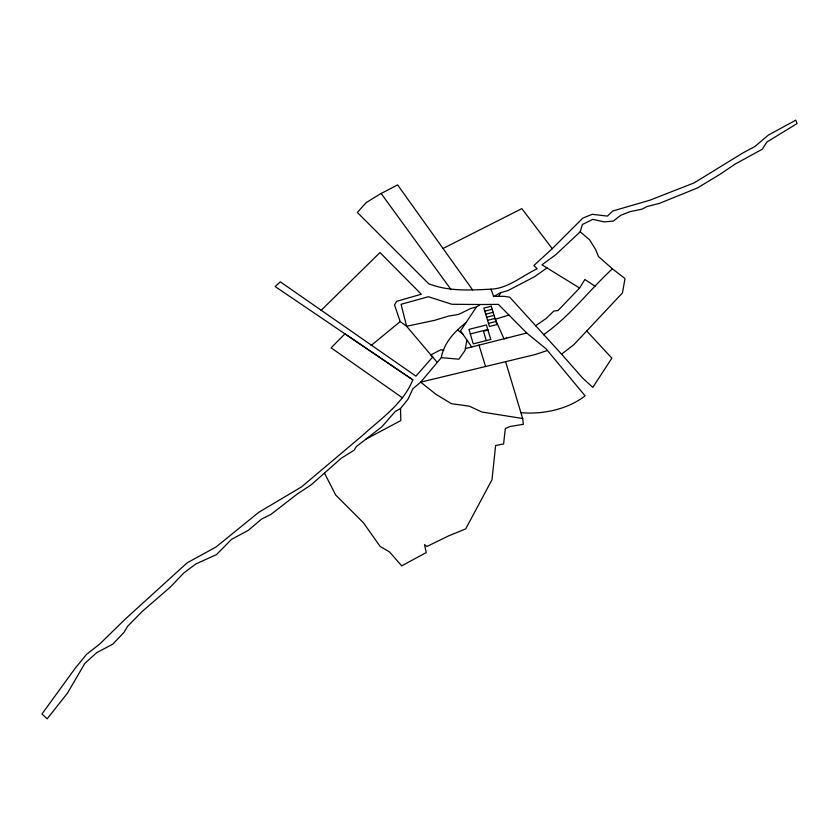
<?xml version="1.0" encoding="UTF-8"?>
<svg xmlns="http://www.w3.org/2000/svg" width="839" height="839" viewBox="0 0 839 839"><rect width="100%" height="100%" fill="white"/><g stroke="black" fill="none" stroke-linecap="round" stroke-linejoin="round"><path stroke-width="1.26" d="M321.096 310.388L379.994 252.539L421.304 294.248L396.595 301.327L394.561 304.997L400.161 321.578L406.621 326.256L432.672 357.026L415.945 376.145L280.331 281.831L275.171 286.55L412.83 379.857C403.223 403.653 380.686 418.913 362.28 435.651L301.505 486.914L258.611 512.409L216.126 546.934L187.107 562.864L125.179 619.182L99.684 644.069L86.69 654.252L75.416 667.98L41.95 713.979L47.152 718.834L67.477 693.119L84.781 663.45L96.705 652.648L112.762 644.205L123.941 632.438L127.622 626.314L142.19 611.463L170.527 586.901L183.699 573.058L195.833 563.965L216.493 554.579L231.543 539.362L248.302 530.321L261.59 519.079L270.955 514.38L297.331 493.982L311.059 484.921L341.232 458.23L354.068 450.27L356.344 446.589L381.934 426.726L395.211 411.509L400.518 408.478L407.964 399.301L412.84 388.761L420.685 382.154L441.293 357.645L458.87 359.197L465.005 350.492L466.883 340.005M441.293 357.645C444.062 342.627 454.434 331.688 466.065 322.575M595.113 286.193L584.856 279.502L579.602 288.039L541.963 264.83L555.817 254.668L580.179 231.826L582.392 224.485L592.785 219.388L604.437 221.895L613.372 221.066L620.608 215.371L629.806 211.711L642.087 209.121L646.942 206.551L659.265 203.437L697.429 187.957L720.271 174.155L735.142 164.077L762.211 149.258L766.951 141.98L797.05 123.574L795.781 120.166L768.272 135.163L754.869 146.552L742.557 153.138L694.063 182.923L649.512 200.322L612.722 211.008L607.394 216.105L592.187 214.302L582.748 218.171L552.251 248.68L533.908 265.481L537.149 268.816C522.036 275.832 508.34 288.417 491.035 289.161C470.06 290.21 448.708 291.563 428.729 283.76L357.341 212.445L366.056 202.723L379.752 194.208L397.623 184.916L472.598 289.885M498.859 296.345L500.684 292.633L507.805 290.651L534.422 276.765L547.049 267.914M520.914 412.662C542.655 414.665 567.73 409.401 585.098 395.851L545.979 348.741L526.714 333.02L498.387 304.379L480.16 304.526L476.353 307.105L460.559 330.839L471.696 346.968M494.15 296.366L504.155 296.335L509.734 297.195L561.585 354.194L573.813 344.724L622.465 292.916L625.013 278.558L612.376 268.816L598.501 256.556L595.606 249.508L589.513 239.702L580.179 231.826M579.602 288.039L558.029 310.514L553.813 311.049L546.137 318.474L535.46 325.857M612.376 268.816C589.009 290.462 569.744 316.481 543.441 334.74M371.174 345.479L400.161 321.578M500.684 292.633L493.678 296.639L491.035 289.161M365.919 439.154L400.843 420.57L400.518 408.478M443.023 248.48L521.858 208.628L552.251 248.68M547.437 350.471L535.366 354.498L420.685 382.154L435.944 394.309L451.403 403.685L469.389 406.191L481.838 412.012L522.666 418.514L523.358 424.314L509.913 426.516L505.33 428.53L503.599 443.915L495.629 445.53L491.979 479.74L465.708 528.906L449.012 535.702L426.936 546.462L424.513 544.679L426.264 552.565L401.703 565.853L389.642 552.062L380.088 546.388L363.528 522.896L335.778 495.146L324.452 473.07M508.927 315.034L495.283 319.26L504.008 338.799L526.714 333.02M506.641 338.127L465.488 348.542M484.764 311.143L492.21 309.266M485.687 314.185L493.143 312.307M486.62 317.247L494.077 315.359M487.543 320.299L495.02 318.411M488.476 323.372L495.964 321.484M470.322 333.932L487.774 329.517M487.962 330.136L483.463 331.279L486.253 340.603M476.353 307.105L471.109 308.312L458.639 314.415L448.938 315.999L434.571 320.33L406.621 326.256L401.063 304.295L428.393 296.723L451.864 304.274L480.16 304.526M443.894 350.136L440.926 349.716L430.868 354.887L437.035 362.165M412.83 379.857L344.955 333.859L331.101 347.807L402.384 397.801M457.863 330.126L462.792 334.079M586.755 331.048L611.862 358.148L592.806 387.387L582.822 378.242L561.585 354.194M381.147 193.484L451.067 289.633M478.996 345.123L485.582 366.57M505.634 361.703L522.666 418.514M490.784 339.459L473.248 343.885L468.98 329.37L486.4 324.976L490.784 339.459M491.276 306.235L483.841 308.112L489.41 326.455L496.908 324.557L491.276 306.235"/></g></svg>
